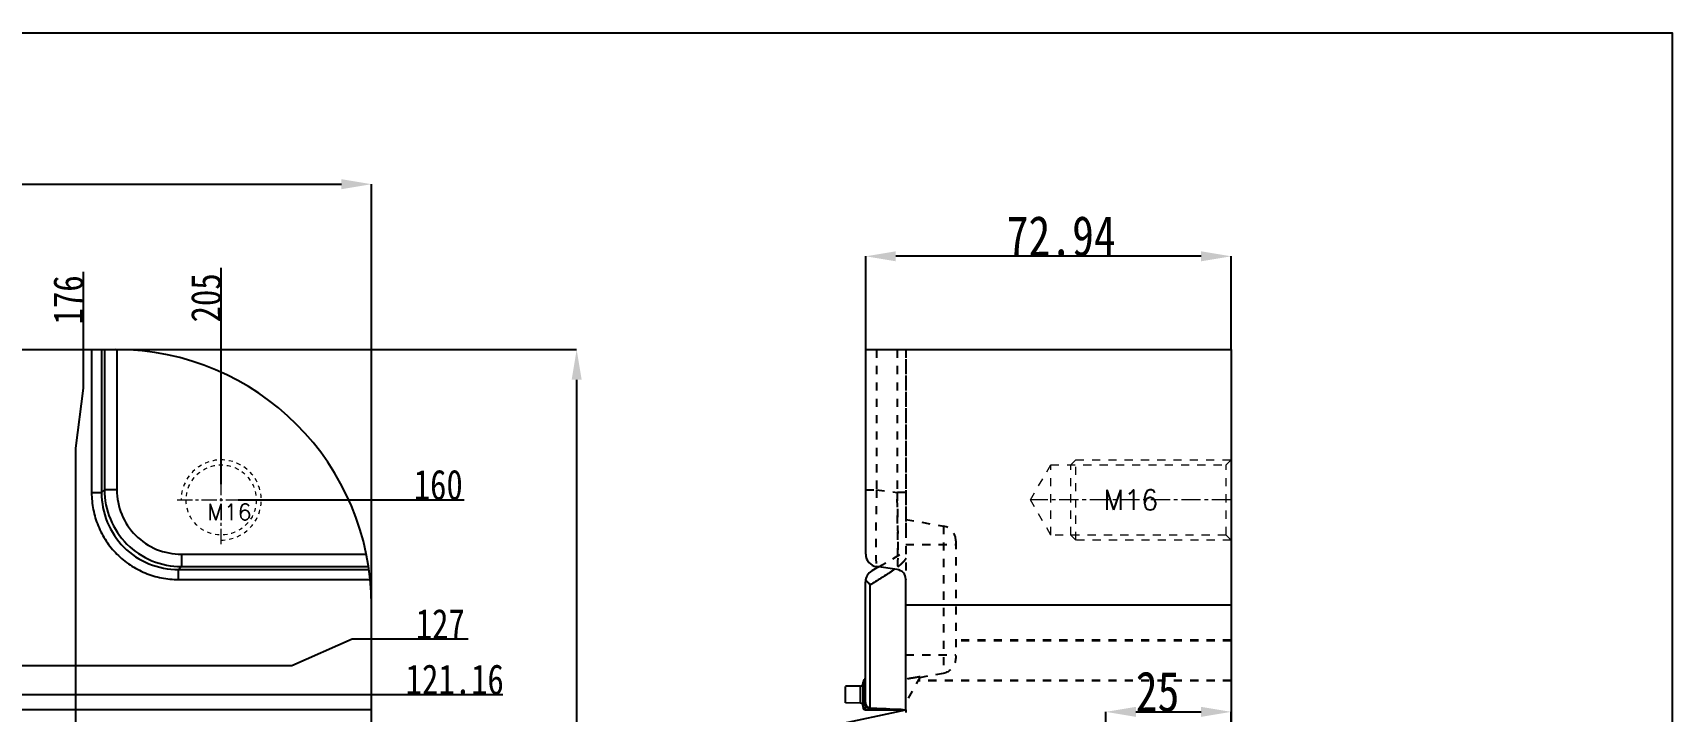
# Model space of a CAD drawing. Header units: millimetres. Extents: x -941 to 1421, y -11614 to -3210.
# Drawn here: x 176.3 to 503.6, y -5867.6 to -5732.3 of the extents above; entities that cross this region are included whole.
import ezdxf
from ezdxf.enums import TextEntityAlignment as Align

# ---------------------------------------------------------------- set-up
doc = ezdxf.new("R2010")
doc.units = ezdxf.units.MM
doc.header["$LTSCALE"] = 16.335
doc.header["$PDMODE"] = 3
doc.header["$PDSIZE"] = 0.3125
doc.linetypes.add('CENTER', pattern=[0.6, 0.375, -0.075, 0.075, -0.075])
doc.linetypes.add('HIDDEN', pattern=[0.2, 0.1, -0.1])
doc.layers.get('0').update_dxf_attribs({"linetype": 'CONTINUOUS'})
doc.layers.get('Defpoints').update_dxf_attribs({"linetype": 'CONTINUOUS'})
doc.layers.add('DEFAULT_2', color=8, linetype='HIDDEN')
doc.layers.add('screw', color=33, linetype='CONTINUOUS', lineweight=13)
doc.styles.get("Standard").update_dxf_attribs({"font": 'txt', "width": 0.8})
doc.styles.add('TXT', font='txt.shx', dxfattribs={"bigfont": 'gbcbig.shx'})
doc.dimstyles.new('ISO-25', dxfattribs={"dimtxt": 8, "dimasz": 6, "dimexe": 0, "dimexo": 0, "dimgap": 0, "dimtad": 1, "dimdsep": 46, "dimtxsty": 'Standard', "dimcen": 0, "dimclrd": 4, "dimclre": 4, "dimclrt": 6, "dimazin": 0, "dimtfac": 1, "dimtofl": 0, "dimtmove": 0, "dimatfit": 3, "dimfxl": 0, "dimarcsym": 0})

# ---------------------------------------------------------------- blocks, each defined once
blk = doc.blocks.new('screw_m16_g')
at = {"layer": 'screw', "color": 1, "linetype": 'CENTER', "ltscale": 0.497582}
for p, q in [((0, -8.8), (0, 8.8)), ((-8.8, 0), (8.8, 0))]:
    blk.add_line(p, q, dxfattribs=at)
at = {"layer": 'screw', "color": 33, "linetype": 'HIDDEN', "ltscale": 0.497582}
blk.add_circle((0, 0), 7, dxfattribs=at)
at = {"layer": 'screw', "color": 92, "linetype": 'HIDDEN', "ltscale": 0.497582}
blk.add_arc((0, 0), 8, 270, 180, dxfattribs=at)
at = {"layer": 'screw', "color": 6, "style": 'TXT'}
blk.add_text('M16', height=3.2, dxfattribs=at).set_placement((-2.72, -4))
blk = doc.blocks.new('*D627')
at = {"color": 4, "lineweight": -2}
for p, q in [((342.57, -5795.47), (342.57, -5776.85)), ((409.5, -5776.85), (348.57, -5776.85)), ((415.5, -5795.47), (415.5, -5776.85))]:
    blk.add_line(p, q, dxfattribs=at)
at = {"color": 4}
for points in [[(348.57, -5775.85), (348.57, -5777.85), (342.57, -5776.85)], [(409.5, -5775.85), (409.5, -5777.85), (415.5, -5776.85)]]:
    blk.add_solid(points, dxfattribs=at)
at = {"layer": 'Defpoints', "color": 0}
for p in [(342.57, -5776.85), (342.57, -5795.47), (415.5, -5795.47)]:
    blk.add_point(p, dxfattribs=at)
at = {"color": 6, "insert": (381.59, -5772.85), "char_height": 8, "attachment_point": 5}
blk.add_mtext('72.94', dxfattribs=at)
blk = doc.blocks.new('*D628')
at = {"color": 4, "lineweight": -2}
for p, q in [((390.5, -5878.22), (390.5, -5867.75)), ((396.5, -5867.75), (409.5, -5867.75)), ((415.5, -5877.22), (415.5, -5867.75))]:
    blk.add_line(p, q, dxfattribs=at)
at = {"color": 4}
for points in [[(396.5, -5866.75), (396.5, -5868.75), (390.5, -5867.75)], [(409.5, -5866.75), (409.5, -5868.75), (415.5, -5867.75)]]:
    blk.add_solid(points, dxfattribs=at)
at = {"layer": 'Defpoints', "color": 0}
for p in [(415.5, -5867.75), (415.5, -5877.22), (390.5, -5878.22)]:
    blk.add_point(p, dxfattribs=at)
at = {"color": 6, "insert": (400.83, -5863.75), "char_height": 8, "attachment_point": 5}
blk.add_mtext('25', dxfattribs=at)
blk = doc.blocks.new('*D630')
at = {"color": 4, "lineweight": -2}
for p, q in [((-226.1, -5846.47), (-226.1, -5762.46)), ((-220.1, -5762.46), (237.9, -5762.46)), ((243.9, -5846.47), (243.9, -5762.46))]:
    blk.add_line(p, q, dxfattribs=at)
at = {"color": 4}
for points in [[(-220.1, -5761.46), (-220.1, -5763.46), (-226.1, -5762.46)], [(237.9, -5761.46), (237.9, -5763.46), (243.9, -5762.46)]]:
    blk.add_solid(points, dxfattribs=at)
at = {"layer": 'Defpoints', "color": 0}
for p in [(243.9, -5762.46), (-226.1, -5846.47), (243.9, -5846.47)]:
    blk.add_point(p, dxfattribs=at)
at = {"color": 6, "insert": (28.5, -5758.46), "char_height": 8, "attachment_point": 5}
blk.add_mtext('470', dxfattribs=at)
blk = doc.blocks.new('*D631')
at = {"color": 4, "lineweight": -2}
for p, q in [((176.22, -5795.47), (284.86, -5795.47)), ((284.86, -5801.47), (284.86, -6169.47)), ((166.69, -6175.47), (284.86, -6175.47))]:
    blk.add_line(p, q, dxfattribs=at)
at = {"color": 4}
for points in [[(283.86, -5801.47), (285.86, -5801.47), (284.86, -5795.47)], [(283.86, -6169.47), (285.86, -6169.47), (284.86, -6175.47)]]:
    blk.add_solid(points, dxfattribs=at)
at = {"layer": 'Defpoints', "color": 0}
for p in [(176.22, -5795.47), (166.69, -6175.47), (284.86, -6175.47)]:
    blk.add_point(p, dxfattribs=at)
at = {"color": 6, "insert": (280.86, -5974.79), "char_height": 8, "attachment_point": 5, "rotation": 90}
blk.add_mtext('380', dxfattribs=at)
blk = doc.blocks.new('*D668')
at = {"color": 4, "lineweight": -2}
for p, q in [((228.03, -5858.47), (240.03, -5853.21)), ((240.03, -5853.21), (263.23, -5853.21)), ((13.3, -5858.47), (228.03, -5858.47))]:
    blk.add_line(p, q, dxfattribs=at)
at = {"layer": 'Defpoints', "color": 0}
for p in [(252.03, -5853.21), (13.3, -5858.47), (8.9, -5985.47)]:
    blk.add_point(p, dxfattribs=at)
at = {"color": 6, "insert": (257.63, -5850.21), "char_height": 6, "attachment_point": 5}
blk.add_mtext('127', dxfattribs=at)
blk = doc.blocks.new('*D669')
at = {"color": 4, "lineweight": -2}
blk.add_line((217.29, -5825.47), (262.43, -5825.47), dxfattribs=at)
at = {"layer": 'Defpoints', "color": 0}
for p in [(217.29, -5825.47), (252.03, -5825.47), (8.9, -5985.47)]:
    blk.add_point(p, dxfattribs=at)
at = {"color": 6, "insert": (257.23, -5822.47), "char_height": 6, "attachment_point": 5}
blk.add_mtext('160', dxfattribs=at)
blk = doc.blocks.new('*D693')
at = {"color": 4, "lineweight": -2}
for p, q in [((186.4, -5803.15), (186.4, -5779.95)), ((184.9, -5815.15), (186.4, -5803.15)), ((184.9, -5971.07), (184.9, -5815.15))]:
    blk.add_line(p, q, dxfattribs=at)
at = {"layer": 'Defpoints', "color": 0}
for p in [(186.4, -5791.15), (184.9, -5971.07), (8.9, -5985.47)]:
    blk.add_point(p, dxfattribs=at)
at = {"color": 6, "insert": (183.4, -5785.55), "char_height": 6, "attachment_point": 5, "rotation": 90}
blk.add_mtext('176', dxfattribs=at)
blk = doc.blocks.new('*D694')
at = {"color": 4, "lineweight": -2}
blk.add_line((213.9, -5822.3), (213.9, -5779.15), dxfattribs=at)
at = {"layer": 'Defpoints', "color": 0}
for p in [(213.9, -5791.15), (213.9, -5822.3), (8.9, -5985.47)]:
    blk.add_point(p, dxfattribs=at)
at = {"color": 6, "insert": (210.9, -5785.15), "char_height": 6, "attachment_point": 5, "rotation": 90}
blk.add_mtext('205', dxfattribs=at)
blk = doc.blocks.new('*D845')
at = {"color": 4, "lineweight": -2}
blk.add_line((124.47, -5864.31), (270.12, -5864.31), dxfattribs=at)
at = {"layer": 'Defpoints', "color": 0}
for p in [(124.47, -5864.31), (250.92, -5864.31), (8.9, -5985.47)]:
    blk.add_point(p, dxfattribs=at)
at = {"color": 6, "insert": (260.52, -5861.31), "char_height": 6, "attachment_point": 5}
blk.add_mtext('121.16', dxfattribs=at)

msp = doc.modelspace()

# ---------------------------------------------------------------- linework, layer by layer
at = {"color": 7, "linetype": 'Continuous'}
for p, q in [((-175.104, -5795.468), (192.896, -5795.468)), ((188.033, -5795.468), (188.033, -5824.001)), ((190.014, -5795.468), (190.014, -5824.001)), ((190.593, -5795.468), (190.593, -5823.421)), ((193.069, -5795.468), (193.069, -5823.421)), ((342.566, -5836.294), (342.566, -5795.468)), ((342.572, -5795.468), (415.501, -5795.468)), ((415.501, -5795.468), (415.501, -6175.468)), ((188.033, -5824.001), (190.014, -5824.001)), ((190.593, -5823.421), (190.014, -5824.001)), ((193.069, -5823.421), (190.593, -5823.421)), ((205.943, -5836.294), (205.943, -5838.77)), ((205.943, -5836.294), (242.871, -5836.294)), ((205.943, -5838.77), (205.363, -5839.35)), ((205.363, -5841.331), (205.363, -5839.35)), ((205.363, -5839.35), (243.397, -5839.35)), ((205.363, -5841.331), (243.637, -5841.331)), ((205.943, -5838.77), (243.312, -5838.77)), ((342.526, -5865.979), (342.526, -5841.784)), ((345.142, -5838.83), (343.776, -5839.619)), ((348.844, -5839.35), (344.718, -5838.77)), ((350.566, -5867.354), (350.566, -5841.331)), ((343.478, -5866.982), (343.478, -5842.399)), ((243.896, -6124.468), (243.896, -5846.468)), ((415.501, -5846.468), (350.566, -5846.468)), ((342.274, -5861.365), (342.274, -5865.764)), ((341.529, -5862.602), (338.506, -5862.654)), ((338.506, -5865.969), (338.506, -5862.656)), ((341.529, -5866.024), (341.529, -5862.602)), ((342.023, -5866.825), (342.023, -5861.801)), ((243.896, -5867.354), (164.921, -5867.354)), ((336.269, -5870.393), (350.566, -5867.354)), ((341.529, -5866.024), (338.506, -5865.971)), ((342.526, -5867.328), (342.526, -5866.704)), ((342.526, -5867.328), (350.065, -5867.328)), ((350.001, -5867.324), (343.478, -5866.982))]:
    msp.add_line(p, q, dxfattribs=at)
msp.add_lwpolyline([(-297.432, -5732.258), (503.564, -5732.258), (503.564, -6283.956), (-297.432, -6283.956)], close=True)
for centre, radius, start, end in [((192.896, -5846.468), 51, 0.00007, 90), ((345.066, -5836.294), 2.5, 180, 262), ((345.026, -5841.784), 2.5, 120, 180), ((328.805, -5811.956), 33.583, 304.05737, 305.55488), ((348.566, -5841.331), 2, 0, 82), ((342.526, -5861.8), 0.502, 120, 180), ((342.023, -5860.93), 0.502, 300, 0), ((341.521, -5862.099), 0.502, 271, 0), ((341.521, -5866.526), 0.502, 0, 89), ((342.526, -5866.825), 0.502, 180, 270), ((344.236, -5865.763), 1.962, 180.03565, 186.94004), ((344.263, -5865.761), 1.989, 186.9198, 190.35944), ((343.531, -5865.979), 1.005, 180, 267)]:
    msp.add_arc(centre, radius, start, end, dxfattribs=at)
for points, knots in [([(188.033, -5824.001), (188.033, -5825.134), (188.253, -5827.407), (189.235, -5830.684), (190.841, -5833.707), (193.009, -5836.355), (195.657, -5838.523), (198.68, -5840.128), (201.956, -5841.111), (204.229, -5841.33), (205.363, -5841.331)], [0, 0, 0, 0, 0.1249878, 0.2500068, 0.374999, 0.4999994, 0.6249999, 0.7499923, 0.8750117, 1, 1, 1, 1]), ([(190.014, -5824.001), (190.009, -5826.001), (190.783, -5830.048), (194.189, -5835.175), (199.317, -5838.581), (203.363, -5839.355), (205.363, -5839.35)], [0, 0, 0, 0, 0.2500485, 0.5000415, 0.7499825, 1, 1, 1, 1]), ([(190.593, -5823.421), (190.6, -5825.417), (191.397, -5829.451), (194.809, -5834.555), (199.914, -5837.966), (203.947, -5838.764), (205.943, -5838.77)], [0, 0, 0, 0, 0.2500347, 0.5000396, 0.7499918, 1, 1, 1, 1]), ([(193.069, -5823.421), (193.069, -5825.097), (193.727, -5828.486), (196.586, -5832.778), (200.878, -5835.636), (204.267, -5836.294), (205.943, -5836.294)], [0, 0, 0, 0, 0.2500571, 0.5000399, 0.7499696, 1, 1, 1, 1]), ([(342.703, -5841.628), (342.687, -5841.61), (342.63, -5841.541), (342.58, -5841.464), (342.555, -5841.403)], [0, 0, 0, 0, 0.2581623, 1, 1, 1, 1]), ([(343.478, -5842.399), (343.344, -5842.265), (343.086, -5842.008), (342.817, -5841.761), (342.703, -5841.628)], [0, 0, 0, 0, 0.5198233, 1, 1, 1, 1]), ([(347.613, -5839.779), (346.942, -5840.234), (345.568, -5841.114), (344.18, -5841.971), (343.478, -5842.399)], [0, 0, 0, 0, 0.4961861, 1, 1, 1, 1]), ([(342.274, -5865.764), (342.339, -5865.783), (342.444, -5865.828), (342.526, -5865.932), (342.526, -5865.979)], [0, 0, 0, 0, 0.5875622, 1, 1, 1, 1]), ([(342.526, -5866.704), (342.501, -5866.665), (342.398, -5866.482), (342.336, -5866.279), (342.307, -5866.118)], [0, 0, 0, 0, 0.2205887, 1, 1, 1, 1]), ([(342.526, -5866.704), (342.567, -5866.736), (342.75, -5866.861), (342.959, -5866.946), (343.122, -5866.985)], [0, 0, 0, 0, 0.2377414, 1, 1, 1, 1])]:
    msp.add_open_spline(points, degree=3, knots=knots, dxfattribs=at)
msp.add_open_spline([(342.526, -5866.704), (342.566, -5866.687), (342.609, -5866.676), (342.653, -5866.672)], degree=3, dxfattribs=at)
at = {"layer": 'DEFAULT_2', "color": 8, "linetype": 'HIDDEN'}
for p, q in [((344.718, -5795.468), (344.718, -5823.421)), ((348.844, -5795.468), (348.844, -5824.001)), ((350.566, -5795.468), (350.566, -5841.331)), ((350.666, -5831.666), (350.666, -5795.468)), ((350.666, -5807.786), (350.566, -5807.786)), ((350.666, -5811.108), (350.566, -5811.108)), ((350.666, -5812.786), (350.566, -5812.786)), ((350.666, -5816.108), (350.566, -5816.108)), ((350.666, -5817.786), (350.566, -5817.786)), ((350.666, -5821.108), (350.566, -5821.108)), ((342.566, -5823.421), (344.718, -5823.421)), ((344.718, -5823.421), (348.844, -5824.001)), ((350.566, -5824.001), (348.844, -5824.001)), ((350.566, -5829.351), (358.087, -5830.677)), ((358.087, -5830.677), (358.087, -5860.025)), ((350.566, -5834.351), (360.566, -5834.351)), ((360.566, -5833.632), (360.566, -5857.071)), ((345.142, -5838.83), (350.566, -5835.699)), ((415.501, -5853.468), (360.566, -5853.468)), ((415.501, -5853.563), (360.566, -5853.563)), ((350.566, -5856.351), (360.566, -5856.351)), ((353.406, -5860.738), (350.566, -5865.851)), ((353.317, -5860.754), (352.463, -5860.908)), ((353.317, -5860.754), (352.463, -5860.908)), ((415.501, -5861.468), (353.001, -5861.468)), ((353.406, -5860.738), (353.317, -5860.754)), ((353.406, -5860.738), (353.317, -5860.754)), ((353.337, -5860.862), (358.087, -5860.025)), ((415.501, -5861.563), (352.948, -5861.563)), ((343.452, -5867.031), (344.413, -5867.074)), ((344.413, -5867.074), (349.151, -5867.287)), ((350.001, -5867.324), (350.566, -5867.354)), ((350.566, -5867.354), (350.566, -5867.876))]:
    msp.add_line(p, q, dxfattribs=at)
for centre, radius, start, end in [((337.625, -5871.544), 41.957, 71.89253, 72.03615), ((337.638, -5871.492), 41.903, 71.88631, 72.03011), ((357.566, -5833.632), 3, 0, 80), ((330.008, -5813.669), 31.49, 304.40186, 305.58623), ((357.566, -5857.071), 3, 280, 0)]:
    msp.add_arc(centre, radius, start, end, dxfattribs=at)
for points, knots in [([(344.718, -5823.421), (344.696, -5824.419), (344.657, -5826.376), (344.613, -5829.218), (344.59, -5831.466), (344.58, -5833.126), (344.578, -5834.238), (344.58, -5835.246), (344.586, -5836.14), (344.597, -5836.911), (344.612, -5837.552), (344.629, -5838.002), (344.645, -5838.293), (344.657, -5838.458), (344.67, -5838.587), (344.684, -5838.683), (344.696, -5838.736), (344.709, -5838.769), (344.718, -5838.77)], [0, 0, 0, 0, 0.1948856, 0.3823562, 0.5551175, 0.6339046, 0.7065581, 0.7723885, 0.8307449, 0.8810878, 0.9229505, 0.955964, 0.9690654, 0.9798545, 0.988319, 0.9944602, 0.9983003, 1, 1, 1, 1]), ([(348.844, -5824.001), (348.861, -5825.001), (348.892, -5826.964), (348.927, -5829.816), (348.946, -5832.072), (348.954, -5833.738), (348.956, -5834.853), (348.954, -5835.862), (348.949, -5836.755), (348.941, -5837.524), (348.929, -5838.16), (348.915, -5838.606), (348.902, -5838.893), (348.892, -5839.055), (348.883, -5839.178), (348.871, -5839.272), (348.863, -5839.318), (348.851, -5839.351), (348.844, -5839.35)], [0, 0, 0, 0, 0.1954111, 0.3835811, 0.5570513, 0.6361239, 0.7089806, 0.7749113, 0.8332466, 0.8834415, 0.9250321, 0.9576603, 0.9705327, 0.9810711, 0.9892649, 0.9951167, 0.9986454, 1, 1, 1, 1]), ([(348.949, -5836.713), (348.964, -5834.872), (348.942, -5830.634), (348.886, -5826.397), (348.844, -5824.001)], [0, 0, 0, 0, 0.4343634, 1, 1, 1, 1]), ([(343.478, -5842.399), (343.826, -5842.187), (344.519, -5841.762), (345.551, -5841.119), (346.569, -5840.472), (347.565, -5839.818), (348.371, -5839.258), (348.986, -5838.796), (349.421, -5838.445), (349.757, -5838.14), (350.003, -5837.889), (350.169, -5837.703), (350.314, -5837.521), (350.419, -5837.375), (350.488, -5837.269), (350.525, -5837.207), (350.553, -5837.168), (350.561, -5837.146), (350.566, -5837.142)], [0, 0, 0, 0, 0.1375818, 0.2744982, 0.4104526, 0.5449359, 0.6769994, 0.7415839, 0.8046779, 0.8656061, 0.8949014, 0.9230834, 0.9496634, 0.9735754, 0.9838529, 0.9922699, 0.9979379, 1, 1, 1, 1]), ([(343.478, -5842.399), (343.826, -5842.187), (344.519, -5841.762), (345.551, -5841.119), (346.569, -5840.472), (347.403, -5839.924), (348.055, -5839.478), (348.529, -5839.14), (348.987, -5838.796), (349.421, -5838.444), (349.758, -5838.139), (350.004, -5837.889), (350.169, -5837.703), (350.294, -5837.547), (350.382, -5837.427), (350.439, -5837.343), (350.489, -5837.269), (350.522, -5837.213), (350.545, -5837.178), (350.554, -5837.158), (350.566, -5837.148), (350.566, -5837.142)], [0, 0, 0, 0, 0.1376015, 0.2745369, 0.4105091, 0.5450101, 0.6114421, 0.6770922, 0.7416839, 0.8047858, 0.8657128, 0.8950062, 0.9231923, 0.9497604, 0.9621582, 0.9736692, 0.9839234, 0.9923149, 0.9955493, 0.9979747, 1, 1, 1, 1]), ([(350.566, -5837.142), (350.565, -5837.142), (350.564, -5837.148), (350.558, -5837.153), (350.552, -5837.166), (350.537, -5837.189), (350.514, -5837.228), (350.48, -5837.282), (350.439, -5837.343), (350.376, -5837.435), (350.287, -5837.556), (350.168, -5837.703), (350.036, -5837.853), (349.894, -5838.002), (349.69, -5838.201), (349.417, -5838.445), (349.07, -5838.729), (348.708, -5839.007), (348.459, -5839.188), (348.333, -5839.278)], [0, 0, 0, 0, 0.0009667, 0.0037835, 0.0083247, 0.014456, 0.030909, 0.0517186, 0.0755839, 0.1017463, 0.1588747, 0.2202487, 0.2845379, 0.3510086, 0.4191837, 0.5594312, 0.7036177, 0.8507098, 1, 1, 1, 1]), ([(350.566, -5837.142), (350.566, -5837.143), (350.561, -5837.146), (350.56, -5837.153), (350.551, -5837.166), (350.537, -5837.19), (350.513, -5837.228), (350.48, -5837.282), (350.439, -5837.343), (350.377, -5837.435), (350.287, -5837.556), (350.168, -5837.703), (349.99, -5837.906), (349.741, -5838.155), (349.417, -5838.445), (348.951, -5838.827), (348.583, -5839.099), (348.333, -5839.278)], [0, 0, 0, 0, 0.0009506, 0.0037501, 0.0083016, 0.0144636, 0.0309255, 0.0516734, 0.0755499, 0.101728, 0.158822, 0.2202024, 0.2845316, 0.4191405, 0.5593854, 0.703597, 1, 1, 1, 1]), ([(342.555, -5841.402), (342.594, -5841.497), (342.729, -5841.67), (342.967, -5841.898), (343.22, -5842.143), (343.391, -5842.312), (343.478, -5842.399)], [0, 0, 0, 0, 0.2253516, 0.4699879, 0.7297825, 1, 1, 1, 1]), ([(342.705, -5841.63), (342.689, -5841.612), (342.631, -5841.543), (342.581, -5841.465), (342.555, -5841.403)], [0, 0, 0, 0, 0.2582561, 1, 1, 1, 1]), ([(342.274, -5865.764), (342.274, -5865.942), (342.32, -5866.27), (342.444, -5866.579), (342.526, -5866.704)], [0, 0, 0, 0, 0.5439214, 1, 1, 1, 1]), ([(342.4, -5866.453), (342.39, -5866.427), (342.351, -5866.318), (342.323, -5866.205), (342.307, -5866.118)], [0, 0, 0, 0, 0.2385963, 1, 1, 1, 1]), ([(342.526, -5866.704), (342.514, -5866.686), (342.465, -5866.605), (342.426, -5866.52), (342.4, -5866.453)], [0, 0, 0, 0, 0.2321512, 1, 1, 1, 1]), ([(342.526, -5866.704), (342.556, -5866.691), (342.665, -5866.659), (342.8, -5866.673), (342.861, -5866.728)], [0, 0, 0, 0, 0.2864874, 1, 1, 1, 1]), ([(343.452, -5867.031), (343.275, -5867.02), (342.943, -5866.96), (342.648, -5866.797), (342.526, -5866.704)], [0, 0, 0, 0, 0.5344982, 1, 1, 1, 1]), ([(342.653, -5866.672), (342.673, -5866.67), (342.745, -5866.669), (342.821, -5866.693), (342.861, -5866.728)], [0, 0, 0, 0, 0.275114, 1, 1, 1, 1]), ([(343.122, -5866.985), (343.148, -5866.991), (343.257, -5867.013), (343.368, -5867.026), (343.452, -5867.031)], [0, 0, 0, 0, 0.2422209, 1, 1, 1, 1]), ([(343.452, -5867.031), (343.455, -5867.019), (343.46, -5867.003), (343.472, -5866.982), (343.478, -5866.982)], [0, 0, 0, 0, 0.6880009, 1, 1, 1, 1]), ([(343.452, -5867.031), (343.453, -5867.026), (343.458, -5867.011), (343.463, -5866.996), (343.47, -5866.988)], [0, 0, 0, 0, 0.3324618, 1, 1, 1, 1]), ([(350.065, -5867.328), (350.024, -5867.328), (349.922, -5867.321), (349.686, -5867.312), (349.215, -5867.29), (348.526, -5867.259), (347.688, -5867.221), (346.562, -5867.171), (345.149, -5867.107), (344.018, -5867.057), (343.452, -5867.031)], [0, 0, 0, 0, 0.0185665, 0.0465014, 0.1068689, 0.2321341, 0.3591287, 0.4867963, 0.7430768, 1, 1, 1, 1]), ([(349.151, -5867.287), (349.32, -5867.295), (349.57, -5867.307), (349.874, -5867.318), (350.01, -5867.328), (350.065, -5867.328)], [0, 0, 0, 0, 0.5558625, 0.8188629, 1, 1, 1, 1])]:
    msp.add_open_spline(points, degree=3, knots=knots, dxfattribs=at)
for points in [[(347.8, -5839.652), (347.738, -5839.694), (347.675, -5839.737), (347.613, -5839.78)], [(353.406, -5860.738), (352.46, -5860.909), (351.513, -5861.08), (350.566, -5861.25)], [(352.463, -5860.908), (351.831, -5861.022), (351.198, -5861.136), (350.566, -5861.25)], [(342.653, -5866.672), (342.691, -5866.669), (342.731, -5866.671), (342.768, -5866.68)], [(342.768, -5866.68), (342.801, -5866.689), (342.835, -5866.705), (342.861, -5866.728)]]:
    msp.add_open_spline(points, degree=3, dxfattribs=at)
at = {"layer": 'screw', "color": 8, "linetype": 'HIDDEN', "ltscale": 0.995164}
for p, q in [((375.459, -5825.468), (379.501, -5818.468)), ((379.501, -5818.468), (414.501, -5818.468)), ((379.501, -5832.468), (379.501, -5818.468)), ((414.501, -5818.468), (415.501, -5817.468)), ((414.501, -5832.468), (414.501, -5818.468)), ((379.501, -5832.468), (375.459, -5825.468)), ((414.501, -5832.468), (379.501, -5832.468)), ((415.501, -5833.468), (414.501, -5832.468))]:
    msp.add_line(p, q, dxfattribs=at)
at = {"layer": 'screw', "color": 92, "linetype": 'HIDDEN', "ltscale": 0.995164}
for p, q in [((383.501, -5818.468), (384.501, -5817.468)), ((383.501, -5832.468), (383.501, -5818.468)), ((384.501, -5817.468), (415.501, -5817.468)), ((384.501, -5833.468), (384.501, -5817.468)), ((384.501, -5833.468), (383.501, -5832.468)), ((415.501, -5833.468), (384.501, -5833.468))]:
    msp.add_line(p, q, dxfattribs=at)
at = {"layer": 'screw', "color": 1, "linetype": 'CENTER', "ltscale": 0.621977}
msp.add_line((415.501, -5825.468), (375.459, -5825.468), dxfattribs=at)

# ---------------------------------------------------------------- block references
at = {"layer": 'screw'}
msp.add_blockref('screw_m16_g', (213.896, -5825.468), dxfattribs=at)

# ---------------------------------------------------------------- texts
at = {"layer": 'screw', "color": 6, "linetype": 'HIDDEN', "ltscale": 0.995164, "style": 'TXT'}
msp.add_text('M16', height=4, rotation=360, dxfattribs=at).set_placement((395.48, -5825.468), align=Align.MIDDLE)

# ---------------------------------------------------------------- dimensions: what is measured, and where the dimension line sits
for base, p1, p2, picture, middle in [((243.896, -5762.46), (-226.104, -5846.468), (243.896, -5846.468), '*D630', (28.503, -5762.46)), ((342.5656, -5776.8486), (415.5009, -5795.4676), (342.5656, -5795.4676), '*D627', (381.587, -5776.8486)), ((415.501, -5867.747), (390.501, -5878.224), (415.501, -5877.217), '*D628', (400.826, -5867.747))]:
    dim = msp.add_linear_dim(base=base, p1=p1, p2=p2, dimstyle='ISO-25', override={"dimfxl": 1.25})
    dim.commit()
    dim.dimension.update_dxf_attribs({"geometry": picture, "text_midpoint": middle, "dimtype": 160})
for feature_location, offset, dtype, origin, picture, middle in [((213.896, -5822.298), (0, 31.153), 1, (8.896, -5985.468), '*D694', (210.896, -5785.145)), ((184.896, -5971.068), (1.5, 179.922), 1, (8.896, -5985.468), '*D693', (183.396, -5785.545)), ((217.295, -5825.468), (34.738, 0), 0, (8.896, -5985.468), '*D669', (257.233, -5822.468)), ((13.296, -5858.468), (238.737, 5.261), 0, (8.896, -5985.468), '*D668', (257.633, -5850.207)), ((124.47094983, -5864.312626623), (126.448238822, 0), 0, (8.89594983, -5985.467626623), '*D845', (260.519188652, -5861.312626623))]:
    dim = msp.add_ordinate_dim(feature_location=feature_location, offset=offset, dtype=dtype, origin=origin, dimstyle='ISO-25', override={"dimtxt": 6, "dimfxl": 1.25})
    dim.commit()
    dim.dimension.update_dxf_attribs({"geometry": picture, "text_midpoint": middle})
dim = msp.add_linear_dim(base=(284.859, -6175.468), p1=(176.217, -5795.468), p2=(166.687, -6175.468), angle=90, dimstyle='ISO-25', override={"dimfxl": 1.25})
dim.commit()
dim.dimension.update_dxf_attribs({"geometry": '*D631', "text_midpoint": (284.859, -5974.792), "dimtype": 160})

doc.saveas('drawing.dxf')
